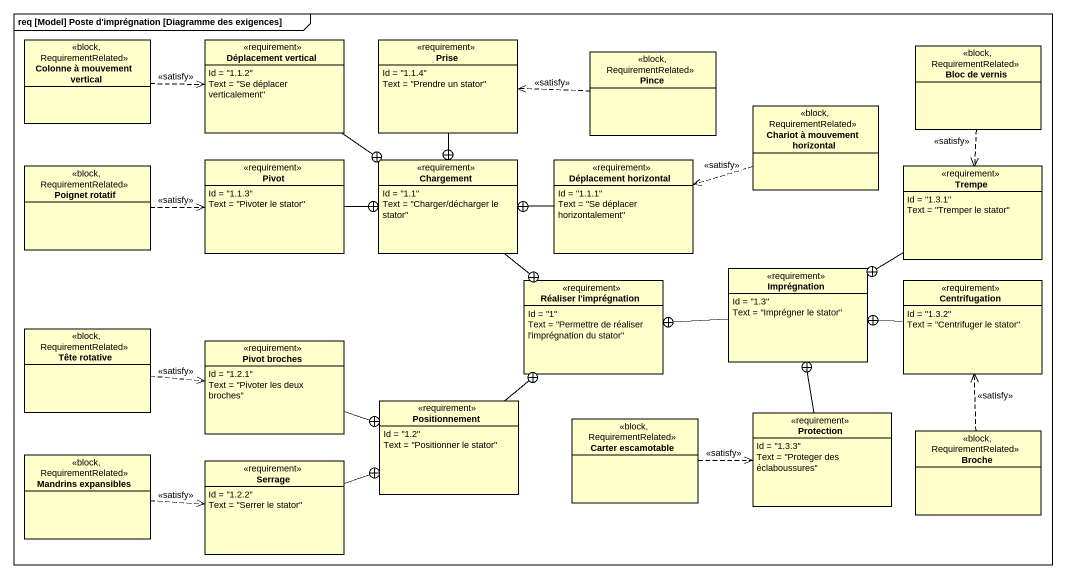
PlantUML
@startuml
mainframe req [Model] Poste d'imprégnation [Diagramme des exigences]
hide circle
hide empty members
class "Colonne à mouvement vertical" as Colonne_à_mouvement_vertical <<block, RequirementRelated>>
class "Déplacement vertical" as Déplacement_vertical <<requirement>> {
  Id = "1.1.2"
  Text = "Se déplacer verticalement"
}
class Prise <<requirement>> {
  Id = "1.1.4"
  Text = "Prendre un stator"
}
class Pince <<block, RequirementRelated>>
class "Bloc de vernis" as Bloc_de_vernis <<block, RequirementRelated>>
class "Chariot à mouvement horizontal" as Chariot_à_mouvement <<block, RequirementRelated>>
class "Poignet rotatif" as Poignet_rotatif <<block, RequirementRelated>>
class Pivot <<requirement>> {
  Id = "1.1.3"
  Text = "Pivoter le stator"
}
class Chargement <<requirement>> {
  Id = "1.1"
  Text = "Charger/décharger le stator"
}
class "Déplacement horizontal" as Déplacement_horizontal <<requirement>> {
  Id = "1.1.1"
  Text = "Se déplacer horizontalement"
}
class Trempe <<requirement>> {
  Id = "1.3.1"
  Text = "Tremper le stator"
}
class "Réaliser l'imprégnation" as Réaliser_l_imprégnation <<requirement>> {
  Id = "1"
  Text = "Permettre de réaliser l'imprégnation du stator"
}
class Imprégnation <<requirement>> {
  Id = "1.3"
  Text = "Imprégner le stator"
}
class Centrifugation <<requirement>> {
  Id = "1.3.2"
  Text = "Centrifuger le stator"
}
class "Tête rotative" as Tête_rotative <<block, RequirementRelated>>
class "Pivot broches" as Pivot_broches <<requirement>> {
  Id = "1.2.1"
  Text = "Pivoter les deux broches"
}
class Positionnement <<requirement>> {
  Id = "1.2"
  Text = "Positionner le stator"
}
class Protection <<requirement>> {
  Id = "1.3.3"
  Text = "Proteger des éclaboussures"
}
class "Carter escamotable" as Carter_escamotable <<block, RequirementRelated>>
class Broche <<block, RequirementRelated>>
class "Mandrins expansibles" as Mandrins_expansibles <<block, RequirementRelated>>
class Serrage <<requirement>> {
  Id = "1.2.2"
  Text = "Serrer le stator"
}
Colonne_à_mouvement_vertical .right.> Déplacement_vertical : <<satisfy>>
Déplacement_vertical --+ Chargement
Prise --+ Chargement
Pince .left.> Prise : <<satisfy>>
Bloc_de_vernis ..> Trempe : <<satisfy>>
Chariot_à_mouvement .left.> Déplacement_horizontal : <<satisfy>>
Poignet_rotatif .right.> Pivot : <<satisfy>>
Pivot -right-+ Chargement
Chargement --+ Réaliser_l_imprégnation
Déplacement_horizontal -left-+ Chargement
Trempe -left-+ Imprégnation
Imprégnation -left-+ Réaliser_l_imprégnation
Centrifugation -left-+ Imprégnation
Tête_rotative .right.> Pivot_broches : <<satisfy>>
Pivot_broches -right-+ Positionnement
Positionnement -up-+ Réaliser_l_imprégnation
Protection -up-+ Imprégnation
Carter_escamotable .right.> Protection : <<satisfy>>
Broche .up.> Centrifugation : <<satisfy>>
Mandrins_expansibles .right.> Serrage : <<satisfy>>
Serrage -right-+ Positionnement
@enduml
